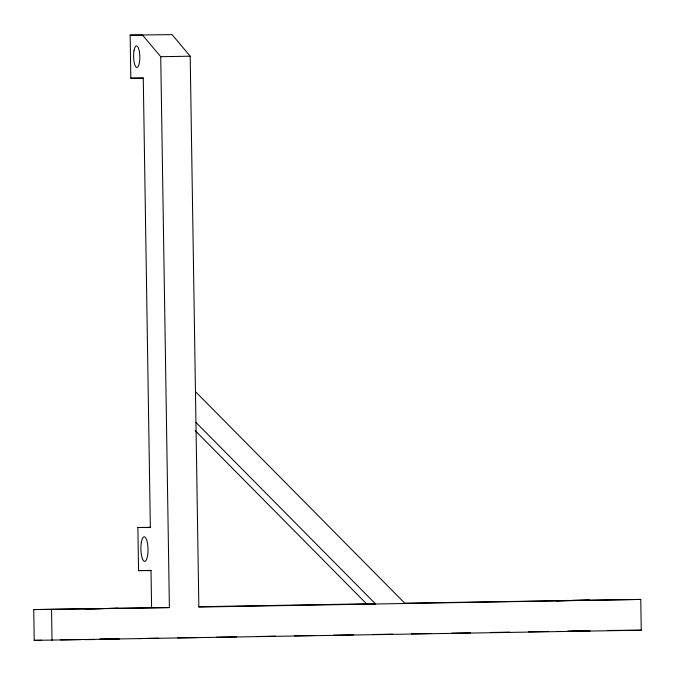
<?xml version="1.0" encoding="UTF-8"?>
<svg xmlns="http://www.w3.org/2000/svg" width="675" height="675" viewBox="0 0 675 675"><rect width="100%" height="100%" fill="white"/><g stroke="black" fill="none" stroke-linecap="round" stroke-linejoin="round"><path stroke-width="1.01" d="M85.877 639.596L85.447 639.622L94.205 639.562M106.372 608.588L118.184 608.318L84.957 608.85L102.094 608.664M568.139 600.429L556.335 600.699L589.553 600.168L572.425 600.353M106.861 639.368L118.665 639.098L99.816 639.309M130.148 35.117L172.066 34.627L190.198 56.202L198.847 607.07L640.769 599.425L641.25 630.205L34.231 640.364L33.75 609.584L169.391 607.576L160.734 56.708L142.602 35.134L130.148 35.117L130.823 78.199L143.277 78.224L150.339 527.538L137.877 527.513L138.561 570.603L151.014 570.62L151.597 607.551M160.734 56.708L190.198 56.202M130.823 78.199L143.446 77.988M137.877 527.513L150.508 527.293M138.561 570.603L151.183 570.383M198.939 606.732L367.293 603.821M405.169 603.163L640.769 599.425M33.75 609.584L169.391 607.576M34.231 640.364L41.614 640.237M60.581 639.908L80.612 639.562M99.588 639.233L119.61 638.888M138.586 638.558L158.617 638.212M177.584 637.883L197.615 637.538M216.591 637.208L236.613 636.862M256.643 636.517L275.611 636.188M294.587 635.858L314.618 635.513M333.585 635.183L353.616 634.837M372.592 634.517L392.614 634.163M411.59 633.842L431.612 633.496M451.642 633.15L470.618 632.821M490.641 632.475L509.617 632.146M528.592 631.817L548.615 631.471M567.591 631.142L587.613 630.796M607.643 630.45L641.25 630.205M572.906 631.133L590.043 630.948L567.608 631.378M99.984 639.478L102.575 639.436M561.136 631.462L556.816 631.471M195.463 391.643L405.076 603.501M195.953 422.423L375.621 604.015L366.719 603.998L195.185 430.625M51.545 609.618L52.026 640.389M141.353 542.362A12.31 3.561 89 0 0 144.458 561.364A12.31 3.561 89 0 0 147.53 543.476A12.31 3.561 89 0 0 141.353 542.362M134.021 50.743A10.775 3.113 89 0 0 136.696 67.424A10.775 3.113 89 0 0 139.421 51.848A10.775 3.113 89 0 0 134.021 50.743"/></g></svg>
